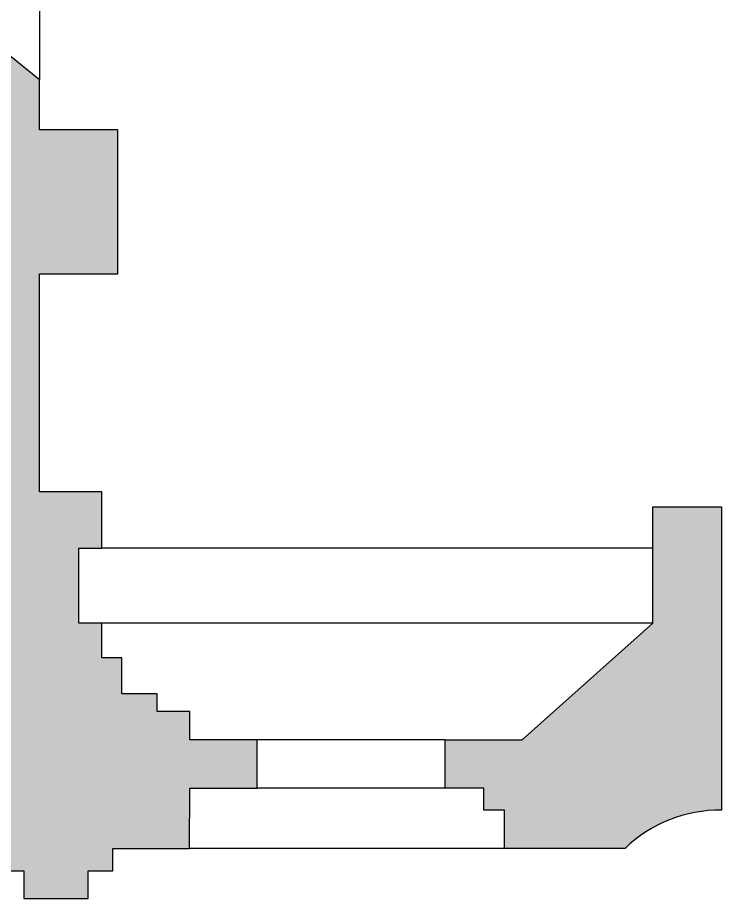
# Model space of a CAD drawing. Extents: x 77 to 121, y -270 to -21.
# Drawn here: x 111.29 to 118.14, y -269.52 to -260.95 of the extents above; entities that cross this region are included whole.
import ezdxf

# ---------------------------------------------------------------- set-up
doc = ezdxf.new("R2010")
doc.units = 0
doc.layers.add('BASE_PLAN', color=7, linetype='CONTINUOUS')
doc.layers.add('POCHE', color=7, linetype='CONTINUOUS')

# ---------------------------------------------------------------- blocks, each defined once
blk = doc.blocks.new('*U12')
at = {"layer": 'POCHE', "linetype": 'CONTINUOUS', "extrusion": (0, 0, -1)}
for points in [[(-117.4929, -268.82), (-117.4929, -265.709), (-117.4747, -268.8303)], [(-117.4747, -266.843), (-117.4929, -265.709), (-117.4747, -265.709)], [(-117.4747, -268.8303), (-117.4929, -265.709), (-117.4747, -266.843)], [(-117.5218, -268.8047), (-117.5218, -265.709), (-117.4929, -268.82)], [(-117.4929, -268.82), (-117.5218, -265.709), (-117.4929, -265.709)], [(-117.5511, -268.7901), (-117.5511, -265.709), (-117.5218, -268.8047)], [(-117.5218, -268.8047), (-117.5511, -265.709), (-117.5218, -265.709)], [(-117.5807, -268.7762), (-117.5807, -265.709), (-117.5511, -268.7901)], [(-117.5511, -268.7901), (-117.5807, -265.709), (-117.5511, -265.709)], [(-117.6106, -268.763), (-117.6106, -265.709), (-117.5807, -268.7762)], [(-117.5807, -268.7762), (-117.6106, -265.709), (-117.5807, -265.709)], [(-117.6407, -268.7506), (-117.6407, -265.709), (-117.6106, -268.763)], [(-117.6106, -268.763), (-117.6407, -265.709), (-117.6106, -265.709)], [(-117.6711, -268.739), (-117.6711, -265.709), (-117.6407, -268.7506)], [(-117.6407, -268.7506), (-117.6711, -265.709), (-117.6407, -265.709)], [(-117.7018, -268.7282), (-117.7018, -265.709), (-117.6711, -268.739)], [(-117.6711, -268.739), (-117.7018, -265.709), (-117.6711, -265.709)], [(-117.7326, -268.7181), (-117.7326, -265.709), (-117.7018, -268.7282)], [(-117.7018, -268.7282), (-117.7326, -265.709), (-117.7018, -265.709)], [(-117.7636, -268.7088), (-117.7636, -265.709), (-117.7326, -268.7181)], [(-117.7326, -268.7181), (-117.7636, -265.709), (-117.7326, -265.709)], [(-117.7947, -268.7004), (-117.7947, -265.709), (-117.7636, -268.7088)], [(-117.7636, -268.7088), (-117.7947, -265.709), (-117.7636, -265.709)], [(-117.826, -268.6927), (-117.826, -265.709), (-117.7947, -268.7004)], [(-117.7947, -268.7004), (-117.826, -265.709), (-117.7947, -265.709)], [(-117.8574, -268.6858), (-117.8574, -265.709), (-117.826, -268.6927)], [(-117.826, -268.6927), (-117.8574, -265.709), (-117.826, -265.709)], [(-117.8888, -268.6798), (-117.8888, -265.709), (-117.8574, -268.6858)], [(-117.8574, -268.6858), (-117.8888, -265.709), (-117.8574, -265.709)], [(-117.9203, -268.6745), (-117.9203, -265.709), (-117.8888, -268.6798)], [(-117.8888, -268.6798), (-117.9203, -265.709), (-117.8888, -265.709)], [(-117.9518, -268.67), (-117.9518, -265.709), (-117.9203, -268.6745)], [(-117.9203, -268.6745), (-117.9518, -265.709), (-117.9203, -265.709)], [(-117.9834, -268.6664), (-117.9834, -265.709), (-117.9518, -268.67)], [(-117.9518, -268.67), (-117.9834, -265.709), (-117.9518, -265.709)], [(-118.0149, -268.6635), (-118.0149, -265.709), (-117.9834, -268.6664)], [(-117.9834, -268.6664), (-118.0149, -265.709), (-117.9834, -265.709)], [(-118.0463, -268.6614), (-118.0463, -265.709), (-118.0149, -268.6635)], [(-118.0149, -268.6635), (-118.0463, -265.709), (-118.0149, -265.709)], [(-118.0777, -268.6602), (-118.0777, -265.709), (-118.0463, -268.6614)], [(-118.0463, -268.6614), (-118.0777, -265.709), (-118.0463, -265.709)], [(-118.109, -268.6597), (-118.109, -265.709), (-118.0777, -268.6602)], [(-118.0777, -268.6602), (-118.109, -265.709), (-118.0777, -265.709)], [(-118.1401, -268.6599), (-118.1401, -265.709), (-118.109, -268.6597)], [(-118.109, -268.6597), (-118.1401, -265.709), (-118.109, -265.709)], [(-117.4643, -268.8361), (-117.4643, -266.8522), (-117.4362, -268.8528)], [(-117.4362, -268.8528), (-117.4643, -266.8522), (-117.4362, -266.8773)], [(-117.4747, -268.8303), (-117.4747, -266.843), (-117.4643, -268.8361)], [(-117.4643, -268.8361), (-117.4747, -266.843), (-117.4643, -266.8522)], [(-117.381, -268.8883), (-117.381, -266.9264), (-117.3541, -268.907)], [(-117.3541, -268.907), (-117.381, -266.9264), (-117.3541, -266.9504)], [(-117.4084, -268.8703), (-117.4084, -266.902), (-117.381, -268.8883)], [(-117.381, -268.8883), (-117.4084, -266.902), (-117.381, -266.9264)], [(-117.4362, -268.8528), (-117.4362, -266.8773), (-117.4084, -268.8703)], [(-117.4084, -268.8703), (-117.4362, -266.8773), (-117.4084, -266.902)], [(-117.2761, -268.9668), (-117.2761, -267.0198), (-117.2511, -268.9879)], [(-117.2511, -268.9879), (-117.2761, -267.0198), (-117.2511, -267.042)], [(-117.3016, -268.9463), (-117.3016, -266.9971), (-117.2761, -268.9668)], [(-117.2761, -268.9668), (-117.3016, -266.9971), (-117.2761, -267.0198)], [(-117.3276, -268.9264), (-117.3276, -266.9739), (-117.3016, -268.9463)], [(-117.3016, -268.9463), (-117.3276, -266.9739), (-117.3016, -266.9971)], [(-117.3541, -268.907), (-117.3541, -266.9504), (-117.3276, -268.9264)], [(-117.3276, -268.9264), (-117.3541, -266.9504), (-117.3276, -266.9739)], [(-117.2027, -269.0316), (-117.2027, -267.0852), (-116.2025, -269.0316)], [(-116.2025, -269.0316), (-117.2027, -267.0852), (-116.2025, -267.9757)], [(-117.2266, -269.0095), (-117.2266, -267.0638), (-117.2027, -269.0316)], [(-117.2027, -269.0316), (-117.2266, -267.0638), (-117.2027, -267.0852)], [(-117.2511, -268.9879), (-117.2511, -267.042), (-117.2266, -269.0095)], [(-117.2266, -269.0095), (-117.2511, -267.042), (-117.2266, -267.0638)], [(-115.8281, -268.4446), (-115.8281, -267.9757), (-115.453, -268.4446)], [(-115.453, -268.4446), (-115.8281, -267.9757), (-115.453, -267.9757)], [(-116.0311, -268.6599), (-116.0311, -267.9757), (-115.8281, -268.6599)], [(-115.8281, -268.4446), (-116.0311, -267.9757), (-115.8281, -267.9757)], [(-115.8281, -268.6599), (-116.0311, -267.9757), (-115.8281, -268.4446)], [(-116.2025, -269.0316), (-116.2025, -267.9757), (-116.0311, -269.0316)], [(-116.0311, -268.6599), (-116.2025, -267.9757), (-116.0311, -267.9757)], [(-116.0311, -269.0316), (-116.2025, -267.9757), (-116.0311, -268.6599)]]:
    blk.add_solid(points, dxfattribs=at)
at = {"layer": 'POCHE', "linetype": 'CONTINUOUS'}
blk.add_solid([(118.1401, -268.6599), (118.1401, -265.709), (118.1401, -265.709)], dxfattribs=at)
blk = doc.blocks.new('*U13')
at = {"layer": 'POCHE', "linetype": 'CONTINUOUS', "extrusion": (0, 0, -1)}
for points in [[(-111.1144, -269.0316), (-111.3547, -261.436), (-111.1144, -261.2437)], [(-111.3547, -269.2493), (-111.3547, -261.436), (-111.1144, -269.2493)], [(-111.1144, -269.2493), (-111.3547, -261.436), (-111.1144, -269.0316)], [(-111.3547, -269.2493), (-111.5071, -261.5581), (-111.3547, -261.436)], [(-111.5071, -262.0447), (-111.5071, -261.5581), (-111.3547, -269.5177)], [(-111.3547, -269.5177), (-111.5071, -261.5581), (-111.3547, -269.2493)], [(-111.5071, -263.4445), (-111.5071, -262.0447), (-111.3547, -269.5177)], [(-112.2696, -263.4445), (-112.2696, -262.0447), (-111.5071, -263.4445)], [(-111.5071, -263.4445), (-112.2696, -262.0447), (-111.5071, -262.0447)], [(-111.5071, -265.5652), (-111.5071, -263.4445), (-111.3547, -269.5177)], [(-111.5071, -269.5177), (-111.5071, -265.5652), (-111.3547, -269.5177)], [(-111.8882, -266.112), (-111.8882, -265.5652), (-111.5071, -269.5177)], [(-111.5071, -269.5177), (-111.8882, -265.5652), (-111.5071, -265.5652)], [(-112.1138, -266.112), (-112.1138, -265.5652), (-111.8882, -266.112)], [(-111.8882, -266.112), (-112.1138, -265.5652), (-111.8882, -265.5652)], [(-111.8882, -266.843), (-111.8882, -266.112), (-111.5071, -269.5177)], [(-111.8882, -269.5177), (-111.8882, -266.843), (-111.5071, -269.5177)], [(-111.9816, -269.2493), (-111.9816, -266.843), (-111.8882, -269.5177)], [(-111.8882, -269.5177), (-111.9816, -266.843), (-111.8882, -266.843)], [(-112.1138, -267.1774), (-112.1138, -266.843), (-111.9816, -269.2493)], [(-111.9816, -269.2493), (-112.1138, -266.843), (-111.9816, -266.843)], [(-112.1138, -269.2493), (-112.1138, -267.1774), (-111.9816, -269.2493)], [(-112.2218, -269.0316), (-112.2218, -267.1774), (-112.1138, -269.2493)], [(-112.1138, -269.2493), (-112.2218, -267.1774), (-112.1138, -267.1774)], [(-112.3083, -267.53), (-112.3083, -267.1774), (-112.2218, -269.0316)], [(-112.2218, -269.0316), (-112.3083, -267.1774), (-112.2218, -267.1774)], [(-112.3083, -269.0316), (-112.3083, -267.53), (-112.2218, -269.0316)], [(-112.6507, -267.7005), (-112.6507, -267.53), (-112.3083, -269.0316)], [(-112.3083, -269.0316), (-112.6507, -267.53), (-112.3083, -267.53)], [(-112.6507, -269.0316), (-112.6507, -267.7005), (-112.3083, -269.0316)], [(-112.9658, -269.0316), (-112.9658, -267.7005), (-112.6507, -269.0316)], [(-112.6507, -269.0316), (-112.9658, -267.7005), (-112.6507, -267.7005)], [(-112.9697, -267.9757), (-112.9697, -267.7005), (-112.9658, -269.0316)], [(-112.9658, -269.0316), (-112.9697, -267.7005), (-112.9658, -267.7005)], [(-112.9697, -268.4446), (-112.9697, -267.9757), (-112.9658, -269.0316)], [(-113.6232, -268.4446), (-113.6232, -267.9757), (-112.9697, -268.4446)], [(-112.9697, -268.4446), (-113.6232, -267.9757), (-112.9697, -267.9757)], [(-112.2218, -269.2493), (-112.2218, -269.0316), (-112.1138, -269.2493)], [(-111.9816, -269.5177), (-111.9816, -269.2493), (-111.8882, -269.5177)]]:
    blk.add_solid(points, dxfattribs=at)

msp = doc.modelspace()

# ---------------------------------------------------------------- linework, layer by layer
at = {"layer": 'BASE_PLAN'}
for p, q in [((111.5071, -259.1762), (111.5071, -261.5581)), ((111.5071, -261.5581), (110.9577, -261.1181)), ((111.5071, -262.0447), (111.5071, -261.5581)), ((112.2696, -262.0447), (111.5071, -262.0447)), ((112.2696, -263.4445), (112.2696, -262.0447)), ((111.5071, -265.5652), (111.5071, -263.4445)), ((111.5071, -263.4445), (112.2696, -263.4445)), ((112.1138, -265.5652), (111.5071, -265.5652)), ((112.1138, -266.112), (112.1138, -265.5652)), ((117.4747, -266.843), (117.4747, -265.709)), ((117.4747, -265.709), (118.1401, -265.709)), ((118.1401, -265.709), (118.1401, -268.6599)), ((111.8882, -266.843), (111.8882, -266.112)), ((111.8882, -266.112), (112.1138, -266.112)), ((117.4747, -266.112), (112.1138, -266.112)), ((112.1138, -266.843), (111.8882, -266.843)), ((112.1138, -267.1774), (112.1138, -266.843)), ((117.4747, -266.843), (112.1138, -266.843)), ((116.2025, -267.9757), (117.4747, -266.843)), ((112.3083, -267.1774), (112.1138, -267.1774)), ((112.3083, -267.53), (112.3083, -267.1774)), ((112.6507, -267.53), (112.3083, -267.53)), ((112.6507, -267.7005), (112.6507, -267.53)), ((112.9697, -267.7005), (112.6507, -267.7005)), ((112.9697, -267.9757), (112.9697, -267.7005)), ((113.6232, -267.9757), (112.9697, -267.9757)), ((113.6232, -268.4446), (113.6232, -267.9757)), ((115.453, -267.9757), (113.6232, -267.9757)), ((115.453, -268.4446), (115.453, -267.9757)), ((115.453, -267.9757), (116.2025, -267.9757)), ((112.9658, -269.0316), (112.9697, -268.4446)), ((112.9697, -268.4446), (113.6232, -268.4446)), ((115.453, -268.4446), (113.6232, -268.4446)), ((115.8281, -268.4446), (115.453, -268.4446)), ((115.8281, -268.6599), (115.8281, -268.4446)), ((116.0311, -268.6599), (115.8281, -268.6599)), ((116.0311, -269.0316), (116.0311, -268.6599)), ((112.2218, -269.2493), (112.2218, -269.0316)), ((112.2218, -269.0316), (112.9658, -269.0316)), ((116.0311, -269.0316), (112.9658, -269.0316)), ((117.2027, -269.0316), (116.0311, -269.0316)), ((111.1144, -269.2493), (111.3547, -269.2493)), ((111.3547, -269.2493), (111.3547, -269.5177)), ((111.9816, -269.5177), (111.9816, -269.2493)), ((111.9816, -269.2493), (112.2218, -269.2493)), ((111.3547, -269.5177), (111.9816, -269.5177))]:
    msp.add_line(p, q, dxfattribs=at)
msp.add_arc((118.1227, -269.9839), 1.3241, 89.24527, 134.01083, dxfattribs=at)

# ---------------------------------------------------------------- block references
at = {"layer": 'POCHE'}
for name in ['*U13', '*U12']:
    msp.add_blockref(name, (0, 0), dxfattribs=at)

doc.saveas('drawing.dxf')
